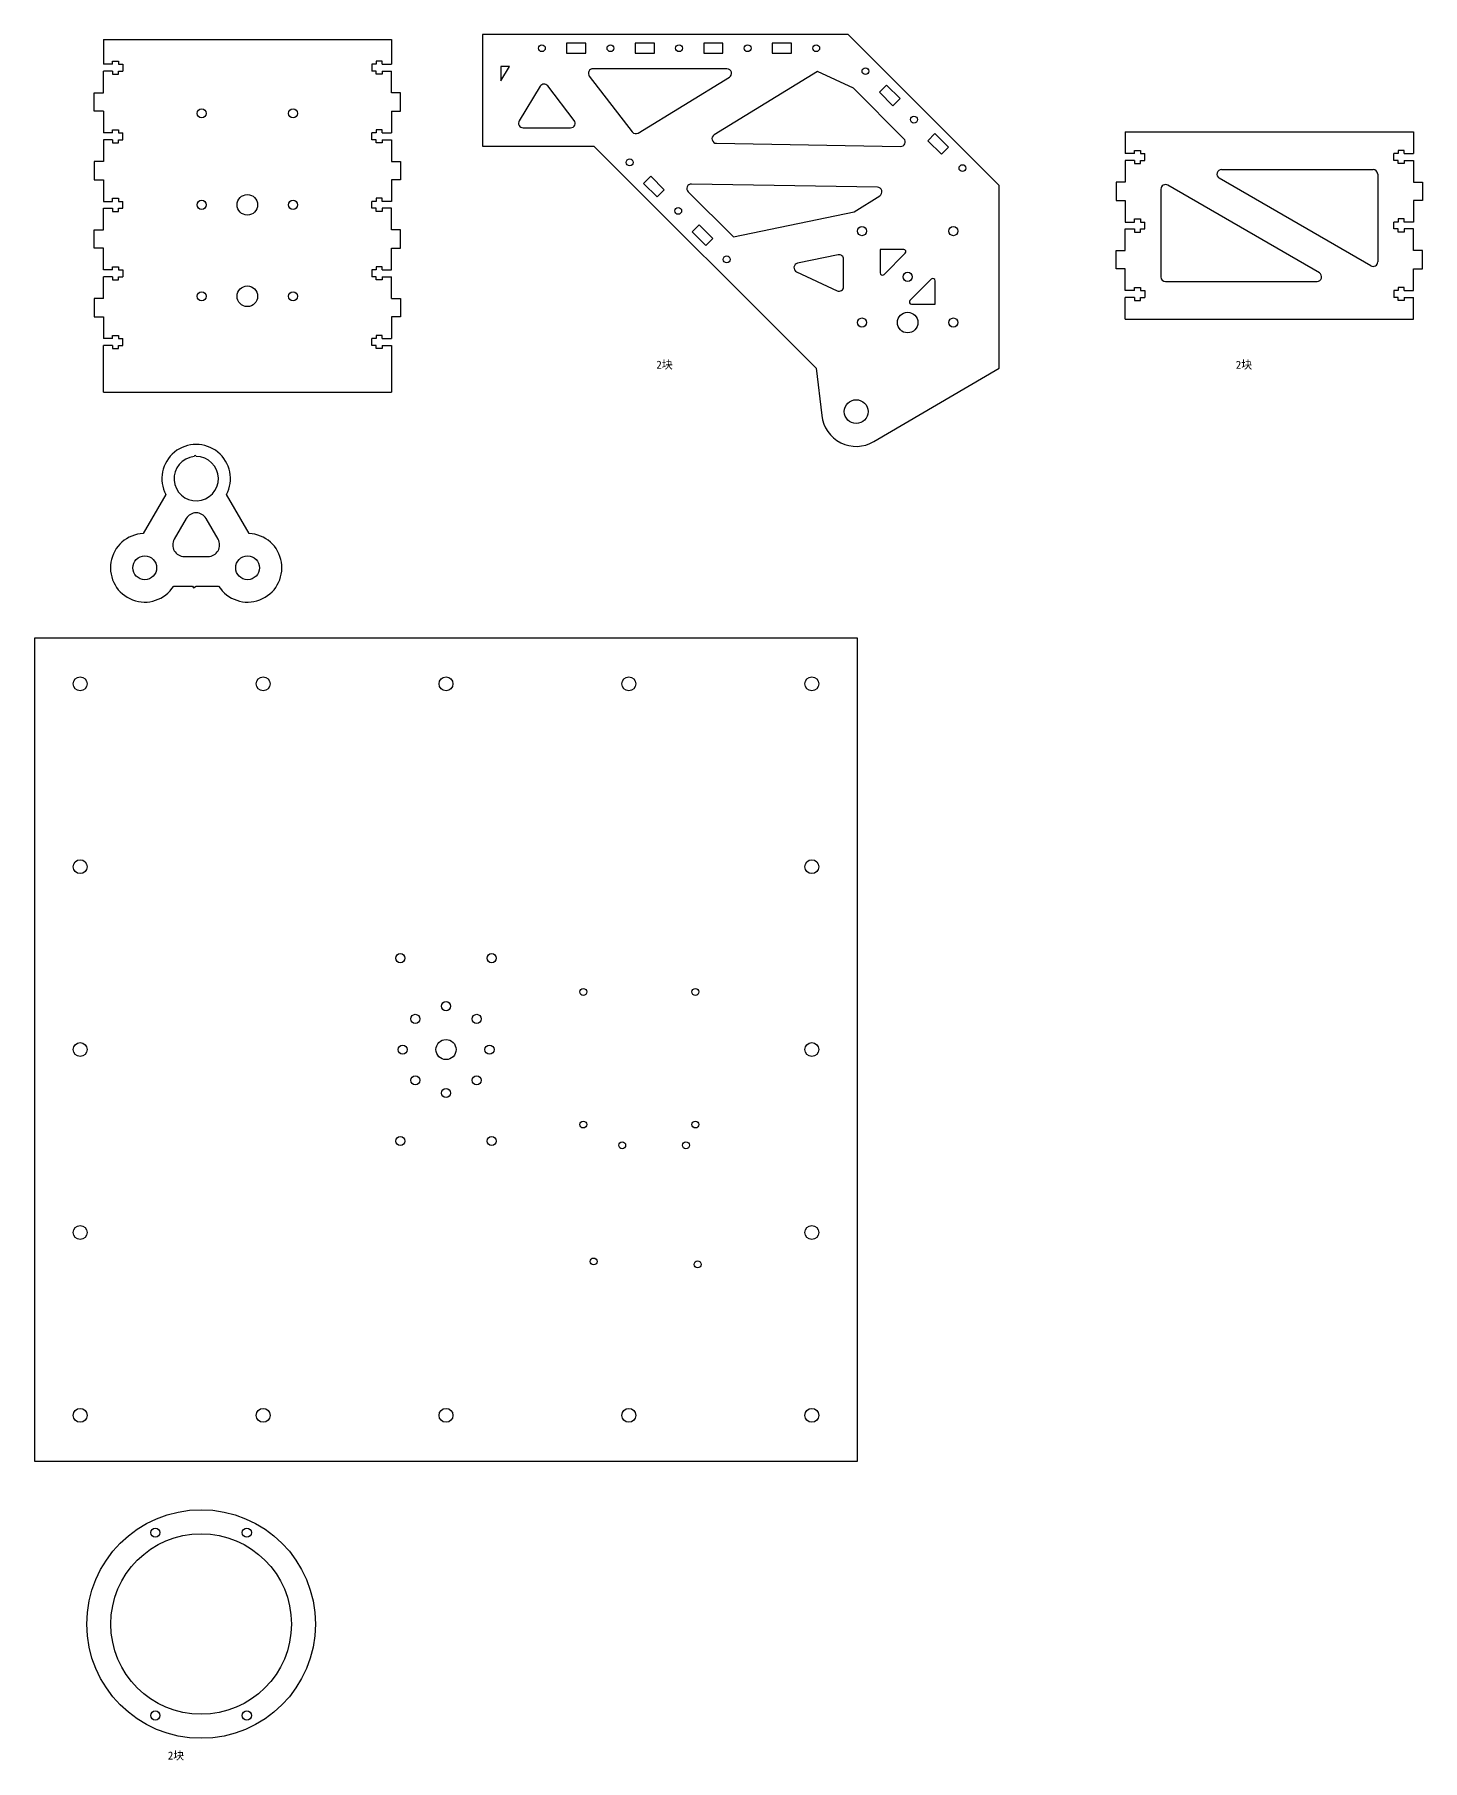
# Model space of a CAD drawing. Header units: millimetres. Extents: x -50 to 638, y -918 to 557.
# Drawn here: x -50 to 557, y -918 to -163 of the extents above; entities that cross this region are included whole.
import ezdxf

# ---------------------------------------------------------------- set-up
doc = ezdxf.new("R2010")
doc.units = ezdxf.units.MM

msp = doc.modelspace()

# ---------------------------------------------------------------- linework, layer by layer
at = {"color": 7, "linetype": 'Continuous', "lineweight": 25}
for p, q in [((-19.71, -165.03), (106.29, -165.03)), ((-19.71, -165.03), (-19.71, -175.83)), ((106.29, -165.03), (106.29, -175.83)), ((306.12, -162.83), (146.12, -162.83)), ((146.12, -162.83), (146.12, -211.6)), ((372.12, -228.83), (306.12, -162.83)), ((191.32, -166.63), (182.92, -166.63)), ((182.92, -166.63), (182.92, -171.03)), ((182.92, -171.03), (191.32, -171.03)), ((191.32, -171.03), (191.32, -166.63)), ((212.92, -166.63), (212.92, -171.03)), ((221.32, -166.63), (212.92, -166.63)), ((212.92, -171.03), (221.32, -171.03)), ((221.32, -171.03), (221.32, -166.63)), ((242.92, -166.63), (242.92, -171.03)), ((251.32, -166.63), (242.92, -166.63)), ((242.92, -171.03), (251.32, -171.03)), ((251.32, -171.03), (251.32, -166.63)), ((272.92, -166.63), (272.92, -171.03)), ((281.32, -166.63), (272.92, -166.63)), ((272.92, -171.03), (281.32, -171.03)), ((281.32, -171.03), (281.32, -166.63)), ((-15.71, -175.83), (-19.71, -175.83)), ((-19.71, -188.33), (-19.71, -178.83)), ((-15.71, -178.83), (-19.71, -178.83)), ((-15.71, -174.48), (-13.11, -174.48)), ((-15.71, -175.83), (-15.71, -174.48)), ((-15.71, -178.83), (-15.71, -180.18)), ((-15.71, -180.18), (-13.11, -180.18)), ((-13.11, -174.48), (-13.11, -175.83)), ((-13.11, -175.83), (-11.11, -175.83)), ((-13.11, -180.18), (-13.11, -178.83)), ((-13.11, -178.83), (-11.11, -178.83)), ((-11.11, -175.83), (-11.11, -178.83)), ((99.69, -175.83), (97.69, -175.83)), ((97.69, -175.83), (97.69, -178.83)), ((99.69, -178.83), (97.69, -178.83)), ((102.29, -174.48), (99.69, -174.48)), ((99.69, -174.48), (99.69, -175.83)), ((99.69, -180.18), (99.69, -178.83)), ((102.29, -180.18), (99.69, -180.18)), ((102.29, -175.83), (102.29, -174.48)), ((102.29, -175.83), (106.29, -175.83)), ((102.29, -178.83), (102.29, -180.18)), ((102.29, -178.83), (106.29, -178.83)), ((106.29, -188.33), (106.29, -178.83)), ((154.12, -176.83), (154.12, -183.04)), ((154.12, -183.04), (157.89, -176.83)), ((157.89, -176.83), (154.12, -176.83)), ((192.87, -181.05), (211.64, -205.44)), ((253.08, -177.83), (194.46, -177.83)), ((292.7, -179.03), (247.46, -206.72)), ((308.42, -186.35), (292.7, -179.03)), ((-23.71, -196.33), (-23.71, -188.33)), ((-23.71, -188.33), (-19.71, -188.33)), ((110.29, -188.33), (106.29, -188.33)), ((110.29, -196.33), (110.29, -188.33)), ((171.37, -185.45), (162.19, -200.56)), ((186.3, -200.38), (174.67, -185.27)), ((214.27, -205.93), (254.12, -181.54)), ((330.47, -208.4), (308.42, -186.35)), ((322.85, -184.94), (319.74, -188.05)), ((319.74, -188.05), (325.68, -193.99)), ((328.79, -190.88), (322.85, -184.94)), ((325.68, -193.99), (328.79, -190.88)), ((-19.71, -196.33), (-23.71, -196.33)), ((-19.71, -196.33), (-19.71, -205.83)), ((106.29, -196.33), (110.29, -196.33)), ((106.29, -196.33), (106.29, -205.83)), ((163.9, -203.6), (184.71, -203.6)), ((-15.71, -205.83), (-19.71, -205.83)), ((-19.71, -208.83), (-19.71, -218.33)), ((-15.71, -208.83), (-19.71, -208.83)), ((-15.71, -204.48), (-13.11, -204.48)), ((-15.71, -205.83), (-15.71, -204.48)), ((-15.71, -208.83), (-15.71, -210.18)), ((-15.71, -210.18), (-13.11, -210.18)), ((-13.11, -204.48), (-13.11, -205.83)), ((-13.11, -205.83), (-11.11, -205.83)), ((-13.11, -210.18), (-13.11, -208.83)), ((-13.11, -208.83), (-11.11, -208.83)), ((-11.11, -208.83), (-11.11, -205.83)), ((99.69, -205.83), (97.69, -205.83)), ((97.69, -208.83), (97.69, -205.83)), ((99.69, -208.83), (97.69, -208.83)), ((102.29, -204.48), (99.69, -204.48)), ((99.69, -204.48), (99.69, -205.83)), ((99.69, -210.18), (99.69, -208.83)), ((102.29, -210.18), (99.69, -210.18)), ((102.29, -205.83), (102.29, -204.48)), ((102.29, -205.83), (106.29, -205.83)), ((102.29, -208.83), (102.29, -210.18)), ((102.29, -208.83), (106.29, -208.83)), ((106.29, -208.83), (106.29, -218.33)), ((248.47, -210.42), (329.03, -211.82)), ((344.07, -206.16), (340.95, -209.27)), ((340.95, -209.27), (346.89, -215.21)), ((350, -212.09), (344.07, -206.16)), ((427.32, -205.37), (427.32, -214.87)), ((427.32, -205.37), (553.32, -205.37)), ((553.32, -205.37), (553.32, -214.87)), ((-23.71, -218.33), (-23.71, -226.33)), ((-19.71, -218.33), (-23.71, -218.33)), ((106.29, -218.33), (110.29, -218.33)), ((110.29, -218.33), (110.29, -226.33)), ((146.12, -211.6), (194.88, -211.6)), ((194.88, -211.6), (292.12, -308.83)), ((346.89, -215.21), (350, -212.09)), ((431.32, -214.87), (427.32, -214.87)), ((427.32, -217.87), (427.32, -227.37)), ((431.32, -217.87), (427.32, -217.87)), ((431.32, -213.52), (433.92, -213.52)), ((431.32, -214.87), (431.32, -213.52)), ((431.32, -217.87), (431.32, -219.22)), ((433.92, -213.52), (433.92, -214.87)), ((433.92, -214.87), (435.92, -214.87)), ((433.92, -219.22), (433.92, -217.87)), ((433.92, -217.87), (435.92, -217.87)), ((435.92, -217.87), (435.92, -214.87)), ((546.72, -214.87), (544.72, -214.87)), ((544.72, -217.87), (544.72, -214.87)), ((546.72, -217.87), (544.72, -217.87)), ((549.32, -213.52), (546.72, -213.52)), ((546.72, -213.52), (546.72, -214.87)), ((546.72, -219.22), (546.72, -217.87)), ((549.32, -214.87), (549.32, -213.52)), ((549.32, -214.87), (553.32, -214.87)), ((549.32, -217.87), (549.32, -219.22)), ((549.32, -217.87), (553.32, -217.87)), ((553.32, -217.87), (553.32, -227.37)), ((-23.71, -226.33), (-19.71, -226.33)), ((-19.71, -226.33), (-19.71, -235.83)), ((110.29, -226.33), (106.29, -226.33)), ((106.29, -226.33), (106.29, -235.83)), ((219.73, -224.85), (216.62, -227.96)), ((225.67, -230.79), (219.73, -224.85)), ((431.32, -219.22), (433.92, -219.22)), ((534.72, -263.99), (468.42, -225.6)), ((469.42, -221.87), (535.72, -221.87)), ((537.72, -223.87), (537.72, -262.26)), ((549.32, -219.22), (546.72, -219.22)), ((216.62, -227.96), (222.56, -233.9)), ((222.56, -233.9), (225.67, -230.79)), ((236.15, -231.65), (255.89, -251.39)), ((318.87, -229.64), (237.6, -228.24)), ((308.7, -240.35), (319.89, -233.34)), ((372.12, -308.83), (372.12, -228.83)), ((423.32, -227.37), (423.32, -235.37)), ((427.32, -227.37), (423.32, -227.37)), ((442.92, -230.48), (442.92, -268.87)), ((512.22, -267.14), (445.92, -228.75)), ((553.32, -227.37), (557.32, -227.37)), ((557.32, -227.37), (557.32, -235.37)), ((-19.71, -235.83), (-15.71, -235.83)), ((-19.71, -248.33), (-19.71, -238.83)), ((-19.71, -238.83), (-15.71, -238.83)), ((-15.71, -234.48), (-13.11, -234.48)), ((-15.71, -235.83), (-15.71, -234.48)), ((-15.71, -238.83), (-15.71, -240.18)), ((-15.71, -240.18), (-13.11, -240.18)), ((-13.11, -234.48), (-13.11, -235.83)), ((-13.11, -235.83), (-11.11, -235.83)), ((-13.11, -240.18), (-13.11, -238.83)), ((-13.11, -238.83), (-11.11, -238.83)), ((-11.11, -238.83), (-11.11, -235.83)), ((99.69, -235.83), (97.69, -235.83)), ((97.69, -238.83), (97.69, -235.83)), ((99.69, -238.83), (97.69, -238.83)), ((102.29, -234.48), (99.69, -234.48)), ((99.69, -234.48), (99.69, -235.83)), ((99.69, -240.18), (99.69, -238.83)), ((102.29, -240.18), (99.69, -240.18)), ((102.29, -235.83), (102.29, -234.48)), ((106.29, -235.83), (102.29, -235.83)), ((102.29, -238.83), (102.29, -240.18)), ((106.29, -238.83), (102.29, -238.83)), ((106.29, -248.33), (106.29, -238.83)), ((255.89, -251.39), (308.7, -240.35)), ((423.32, -235.37), (427.32, -235.37)), ((427.32, -235.37), (427.32, -244.87)), ((557.32, -235.37), (553.32, -235.37)), ((553.32, -235.37), (553.32, -244.87)), ((-23.71, -256.33), (-23.71, -248.33)), ((-23.71, -248.33), (-19.71, -248.33)), ((110.29, -248.33), (106.29, -248.33)), ((110.29, -256.33), (110.29, -248.33)), ((240.94, -246.06), (237.83, -249.17)), ((246.88, -252), (240.94, -246.06)), ((427.32, -244.87), (431.32, -244.87)), ((427.32, -257.37), (427.32, -247.87)), ((427.32, -247.87), (431.32, -247.87)), ((431.32, -243.52), (433.92, -243.52)), ((431.32, -244.87), (431.32, -243.52)), ((431.32, -247.87), (431.32, -249.22)), ((433.92, -243.52), (433.92, -244.87)), ((433.92, -244.87), (435.92, -244.87)), ((433.92, -249.22), (433.92, -247.87)), ((433.92, -247.87), (435.92, -247.87)), ((435.92, -247.87), (435.92, -244.87)), ((546.72, -244.87), (544.72, -244.87)), ((544.72, -247.87), (544.72, -244.87)), ((546.72, -247.87), (544.72, -247.87)), ((549.32, -243.52), (546.72, -243.52)), ((546.72, -243.52), (546.72, -244.87)), ((546.72, -249.22), (546.72, -247.87)), ((549.32, -244.87), (549.32, -243.52)), ((553.32, -244.87), (549.32, -244.87)), ((549.32, -247.87), (549.32, -249.22)), ((553.32, -247.87), (549.32, -247.87)), ((553.32, -257.37), (553.32, -247.87)), ((-19.71, -256.33), (-23.71, -256.33)), ((-19.71, -265.83), (-19.71, -256.33)), ((106.29, -256.33), (110.29, -256.33)), ((106.29, -265.83), (106.29, -256.33)), ((237.83, -249.17), (243.77, -255.11)), ((243.77, -255.11), (246.88, -252)), ((431.32, -249.22), (433.92, -249.22)), ((549.32, -249.22), (546.72, -249.22)), ((301.71, -259.18), (283.98, -262.88)), ((304.12, -273.12), (304.12, -261.14)), ((320.12, -256.83), (320.12, -267.1)), ((330.39, -256.83), (320.12, -256.83)), ((321.82, -267.81), (331.09, -258.54)), ((423.32, -265.37), (423.32, -257.37)), ((423.32, -257.37), (427.32, -257.37)), ((557.32, -257.37), (553.32, -257.37)), ((557.32, -265.37), (557.32, -257.37)), ((-15.71, -265.83), (-19.71, -265.83)), ((-19.71, -278.33), (-19.71, -268.83)), ((-15.71, -268.83), (-19.71, -268.83)), ((-15.71, -264.48), (-13.11, -264.48)), ((-15.71, -265.83), (-15.71, -264.48)), ((-15.71, -268.83), (-15.71, -270.18)), ((-15.71, -270.18), (-13.11, -270.18)), ((-13.11, -264.48), (-13.11, -265.83)), ((-13.11, -265.83), (-11.11, -265.83)), ((-13.11, -270.18), (-13.11, -268.83)), ((-13.11, -268.83), (-11.11, -268.83)), ((-11.11, -265.83), (-11.11, -268.83)), ((99.69, -265.83), (97.69, -265.83)), ((97.69, -265.83), (97.69, -268.83)), ((99.69, -268.83), (97.69, -268.83)), ((102.29, -264.48), (99.69, -264.48)), ((99.69, -264.48), (99.69, -265.83)), ((99.69, -270.18), (99.69, -268.83)), ((102.29, -270.18), (99.69, -270.18)), ((102.29, -265.83), (102.29, -264.48)), ((102.29, -265.83), (106.29, -265.83)), ((102.29, -268.83), (102.29, -270.18)), ((102.29, -268.83), (106.29, -268.83)), ((106.29, -278.33), (106.29, -268.83)), ((283.55, -266.65), (301.27, -274.93)), ((342.41, -269.85), (333.14, -279.12)), ((344.12, -280.83), (344.12, -270.56)), ((427.32, -265.37), (423.32, -265.37)), ((427.32, -274.87), (427.32, -265.37)), ((444.92, -270.87), (511.22, -270.87)), ((553.32, -265.37), (557.32, -265.37)), ((553.32, -274.87), (553.32, -265.37)), ((-23.71, -278.33), (-23.71, -286.33)), ((-19.71, -278.33), (-23.71, -278.33)), ((106.29, -278.33), (110.29, -278.33)), ((110.29, -278.33), (110.29, -286.33)), ((431.32, -274.87), (427.32, -274.87)), ((431.32, -277.87), (427.32, -277.87)), ((427.32, -287.37), (427.32, -277.87)), ((431.32, -273.52), (433.92, -273.52)), ((431.32, -274.87), (431.32, -273.52)), ((431.32, -277.87), (431.32, -279.22)), ((431.32, -279.22), (433.92, -279.22)), ((433.92, -273.52), (433.92, -274.87)), ((433.92, -274.87), (435.92, -274.87)), ((433.92, -279.22), (433.92, -277.87)), ((433.92, -277.87), (435.92, -277.87)), ((435.92, -274.87), (435.92, -277.87)), ((546.72, -274.87), (544.72, -274.87)), ((544.72, -274.87), (544.72, -277.87)), ((546.72, -277.87), (544.72, -277.87)), ((549.32, -273.52), (546.72, -273.52)), ((546.72, -273.52), (546.72, -274.87)), ((546.72, -279.22), (546.72, -277.87)), ((549.32, -279.22), (546.72, -279.22)), ((549.32, -274.87), (549.32, -273.52)), ((549.32, -274.87), (553.32, -274.87)), ((549.32, -277.87), (549.32, -279.22)), ((549.32, -277.87), (553.32, -277.87)), ((553.32, -287.37), (553.32, -277.87)), ((-23.71, -286.33), (-19.71, -286.33)), ((-19.71, -286.33), (-19.71, -295.83)), ((110.29, -286.33), (106.29, -286.33)), ((106.29, -286.33), (106.29, -295.83)), ((333.84, -280.83), (344.12, -280.83)), ((427.32, -287.37), (553.32, -287.37)), ((-15.71, -295.83), (-19.71, -295.83)), ((-15.71, -298.83), (-19.71, -298.83)), ((-19.71, -319.33), (-19.71, -298.83)), ((-15.71, -294.48), (-13.11, -294.48)), ((-15.71, -295.83), (-15.71, -294.48)), ((-15.71, -298.83), (-15.71, -300.18)), ((-15.71, -300.18), (-13.11, -300.18)), ((-13.11, -294.48), (-13.11, -295.83)), ((-13.11, -295.83), (-11.11, -295.83)), ((-13.11, -300.18), (-13.11, -298.83)), ((-13.11, -298.83), (-11.11, -298.83)), ((-11.11, -298.83), (-11.11, -295.83)), ((99.69, -295.83), (97.69, -295.83)), ((97.69, -298.83), (97.69, -295.83)), ((99.69, -298.83), (97.69, -298.83)), ((102.29, -294.48), (99.69, -294.48)), ((99.69, -294.48), (99.69, -295.83)), ((99.69, -300.18), (99.69, -298.83)), ((102.29, -300.18), (99.69, -300.18)), ((102.29, -295.83), (102.29, -294.48)), ((102.29, -295.83), (106.29, -295.83)), ((102.29, -298.83), (102.29, -300.18)), ((102.29, -298.83), (106.29, -298.83)), ((106.29, -298.83), (106.29, -319.33)), ((292.12, -308.83), (294.52, -329.55)), ((317.29, -340.92), (372.12, -308.83)), ((-19.71, -319.33), (106.29, -319.33)), ((7.61, -364.1), (-2.22, -381.12)), ((44.02, -381.12), (34.19, -364.1)), ((16.57, -374.58), (11.34, -383.64)), ((30.46, -383.64), (25.23, -374.58)), ((15.67, -391.14), (26.13, -391.14)), ((11.07, -404.14), (19.25, -404.14)), ((19.25, -404.14), (19.71, -404.88)), ((19.71, -404.88), (20.9, -404.14)), ((20.9, -404.14), (30.73, -404.14)), ((310.19, -426.87), (-49.81, -426.87)), ((-49.81, -426.87), (-49.81, -786.87)), ((310.19, -786.87), (310.19, -426.87)), ((-49.81, -786.87), (310.19, -786.87))]:
    msp.add_line(p, q, dxfattribs=at)
for centre, radius in [((172.12, -168.83), 1.5), ((202.12, -168.83), 1.5), ((232.12, -168.83), 1.5), ((262.12, -168.83), 1.5), ((292.12, -168.83), 1.5), ((313.66, -178.86), 1.5), ((23.29, -197.33), 2), ((63.29, -197.33), 2), ((334.87, -200.07), 1.5), ((210.54, -218.77), 1.5), ((356.09, -221.29), 1.5), ((43.29, -237.33), 4.5), ((23.29, -237.33), 2), ((63.29, -237.33), 2), ((231.75, -239.98), 1.5), ((312.12, -248.83), 2), ((352.12, -248.83), 2), ((252.96, -261.19), 1.5), ((332.12, -268.83), 2), ((23.29, -277.33), 2), ((43.29, -277.33), 4.5), ((63.29, -277.33), 2), ((312.12, -288.83), 2), ((332.12, -288.83), 4.5), ((352.12, -288.83), 2), ((309.62, -327.8), 5.2), ((-1.6, -396.11), 5.2), ((43.4, -396.11), 5.2), ((-29.81, -446.87), 3.04), ((50.19, -446.87), 3.04), ((130.19, -446.87), 3.04), ((210.19, -446.87), 3.04), ((290.19, -446.87), 3.04), ((-29.81, -526.87), 3.04), ((290.19, -526.87), 3.04), ((110.19, -566.87), 2), ((150.19, -566.87), 2), ((190.25, -581.66), 1.5), ((239.25, -581.66), 1.5), ((130.19, -587.87), 2), ((116.75, -593.44), 2), ((143.62, -593.44), 2), ((-29.81, -606.87), 3.04), ((130.19, -606.87), 4.4), ((290.19, -606.87), 3.04), ((111.19, -606.87), 2), ((149.19, -606.87), 2), ((116.75, -620.31), 2), ((143.62, -620.31), 2), ((130.19, -625.87), 2), ((190.25, -639.66), 1.5), ((239.25, -639.66), 1.5), ((110.19, -646.87), 2), ((150.19, -646.87), 2), ((207.25, -648.74), 1.5), ((235.15, -648.74), 1.5), ((-29.81, -686.87), 3.04), ((290.19, -686.87), 3.04), ((194.75, -699.54), 1.5), ((240.25, -700.84), 1.5), ((-29.81, -766.87), 3.04), ((50.19, -766.87), 3.04), ((130.19, -766.87), 3.04), ((210.19, -766.87), 3.04), ((290.19, -766.87), 3.04), ((23.07, -858.15), 50), ((23.07, -858.15), 39.5), ((3.07, -818.15), 2), ((43.07, -818.15), 2), ((3.07, -898.15), 2), ((43.07, -898.15), 2)]:
    msp.add_circle(centre, radius, dxfattribs=at)
for centre, radius, start, end in [((194.46, -179.83), 2, 90, 217.57521), ((253.08, -179.83), 2, 301.47239, 90), ((173.08, -186.49), 2, 37.57521, 148.70365), ((163.9, -201.6), 2, 148.70365, 270), ((184.71, -201.6), 2, 270, 37.57521), ((213.23, -204.22), 2, 217.57521, 301.47239), ((248.51, -208.42), 2, 121.47239, 269.0085), ((329.06, -209.82), 2, 269.0085, 45), ((469.42, -223.87), 2, 90, 239.92727), ((535.72, -223.87), 2, 0, 90), ((237.56, -230.24), 2, 89.0085, 225), ((318.83, -231.64), 2, 302.06396, 89.0085), ((444.92, -230.48), 2, 59.92727, 180), ((284.39, -264.84), 2, 101.8055, 244.9571), ((302.12, -261.14), 2, 0, 101.8055), ((330.39, -257.83), 1, 315, 90), ((535.72, -262.26), 2, 239.92727, 0), ((321.12, -267.1), 1, 180, 315), ((343.12, -270.56), 1, 0, 135), ((444.92, -268.87), 2, 180, 270), ((511.22, -268.87), 2, 270, 59.92727), ((302.12, -273.12), 2, 244.9571, 0), ((333.84, -279.83), 1, 135, 270), ((309.62, -327.8), 15.2, 186.60971, 300.34205), ((20.9, -357.14), 15, 332.36135, 207.63865), ((20.44, -347.46), 0.464, 2.74005, 182.74005), ((20.9, -357.14), 9.7, 95.4801, 90), ((20.9, -377.08), 5, 30, 150), ((-1.6, -396.11), 15, 92.36135, 327.63865), ((15.67, -386.14), 5, 150, 270), ((26.13, -386.14), 5, 270, 30), ((43.4, -396.11), 15, 212.36135, 87.63865)]:
    msp.add_arc(centre, radius, start, end, dxfattribs=at)

# ---------------------------------------------------------------- texts
at = {"char_height": 3.5, "attachment_point": 1}
for insert in [(219.83, -305.52), (473.27, -305.54), (6.12, -913.95)]:
    msp.add_mtext_dynamic_manual_height_columns(' 2{\\fSimSun|b0|i0|c134|p2;块}', width=42.3802, gutter_width=17.5, heights=[0], dxfattribs=dict(at, insert=insert))

doc.saveas('drawing.dxf')
